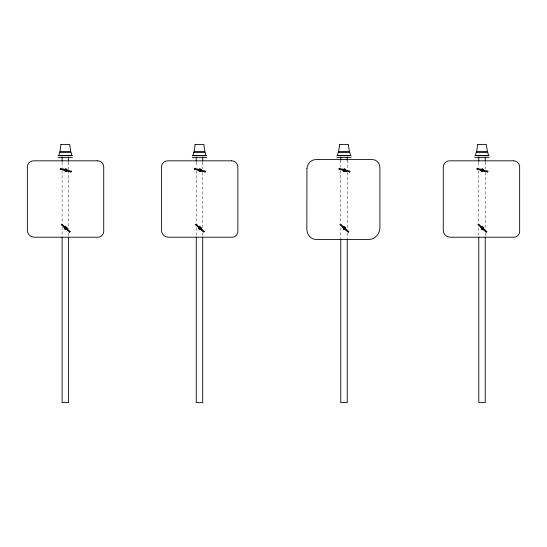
<?xml version="1.0" encoding="UTF-8"?>
<svg xmlns="http://www.w3.org/2000/svg" width="547" height="547" viewBox="0 0 547 547"><rect width="100%" height="100%" fill="white"/><g stroke="black" fill="none" stroke-linecap="round" stroke-linejoin="round"><path stroke-width="0.41" stroke-dasharray="2.73 2.05" d="M485.244 162.117L485.244 168.941M485.244 172.353L485.244 228.632M485.244 232.899L485.244 236.311M478.789 162.117L478.789 167.238M478.789 170.643L478.789 222.663M478.789 227.784L478.789 236.311M347.229 160.415L347.229 168.941M347.229 172.353L347.229 227.784M347.229 232.899L347.229 238.868M340.767 160.415L340.767 167.238M340.767 170.643L340.767 222.663M340.767 227.784L340.767 238.868M202.718 162.117L202.718 168.941M202.718 172.353L202.718 228.632M202.718 232.899L202.718 236.311M196.264 162.117L196.264 167.238M196.264 170.643L196.264 222.663M196.264 227.784L196.264 236.311M68.573 162.117L68.573 169.796M68.573 170.643L68.573 228.632M68.573 232.899L68.573 236.311M62.112 162.117L62.112 167.238M62.112 170.643L62.112 222.663M62.112 226.93L62.112 236.311"/><path stroke-width="0.82" d="M60.43 169.173L60.642 168.367M63.548 170.008L63.76 169.208M64.56 170.281L64.772 169.474M64.922 170.377L65.141 169.577M66.419 170.78L66.631 169.973M67.794 171.149L68.013 170.343M70.912 171.984L71.131 171.177M194.575 169.173L194.794 168.367M197.693 170.008L197.911 169.208M198.705 170.281L198.923 169.474M200.934 170.876L201.146 170.069M201.946 171.149L202.158 170.343M205.063 171.984L205.275 171.177M339.085 169.173L339.297 168.367M342.203 170.008L342.415 169.208M345.437 170.876L345.656 170.069M346.449 171.149L346.668 170.343M349.567 171.984L349.786 171.177M477.1 169.173L477.312 168.367M480.218 170.008L480.437 169.208M481.23 170.281L481.449 169.474M481.599 170.377L481.811 169.577M483.09 170.78L483.302 169.973M484.471 171.149L484.683 170.343M487.589 171.984L487.801 171.177M61.476 224.824L62.037 224.208M63.869 226.998L64.43 226.383M66.064 228.995L66.625 228.379M66.344 229.248L66.905 228.632M67.124 229.959L67.684 229.343M69.51 232.133L70.071 231.511M195.628 224.824L196.188 224.208M198.014 226.998L198.575 226.383M200.496 229.248L201.057 228.632M201.269 229.959L201.829 229.343M204.216 231.511L203.737 232.208L200.045 228.837L200.605 228.222L204.304 231.586M340.131 224.824L340.692 224.208M342.525 226.998L343.085 226.383M343.297 227.702L343.858 227.087M343.578 227.955L344.138 227.34M344.719 228.995L345.28 228.379M345 229.248L345.56 228.632M345.772 229.959L346.333 229.343M348.165 232.133L348.726 231.511M478.153 224.824L478.714 224.208M480.539 226.998L481.1 226.383M481.312 227.702L481.873 227.087M481.592 227.955L482.153 227.34M482.734 228.995L483.295 228.379M483.794 229.959L484.355 229.343M486.18 232.133L486.741 231.511M58.153 155.71L72.532 155.71M192.298 155.71L206.684 155.71M336.808 155.71L351.188 155.71M474.823 155.71L489.209 155.71M58.153 157.645L72.532 157.645M192.298 157.645L206.684 157.645M336.808 157.645L351.188 157.645M474.823 157.645L489.209 157.645M485.244 157.003L485.244 161.262M485.244 237.166L485.244 402.606L478.789 402.606L478.789 237.166M478.789 157.003L478.789 161.262M347.229 157.003L347.229 160.415M347.229 239.723L347.229 402.606L340.767 402.606L340.767 239.723M340.767 157.003L340.767 160.415M202.718 157.003L202.718 161.262M202.718 237.166L202.718 402.606L196.264 402.606L196.264 237.166M196.264 157.003L196.264 161.262M68.573 157.003L68.573 161.262M68.573 237.166L68.573 402.606L62.112 402.606L62.112 237.166M62.112 157.003L62.112 161.262M66.543 228.81A1.005 1.005 0 0 1 64.819 227.921M65.257 227.292A1.005 1.005 0 0 1 66.755 227.832M66.495 170.849A1.005 1.005 0 0 1 64.874 170.561A1.005 1.005 0 0 1 65.702 169.139A1.005 1.005 0 0 1 66.755 170.397M483.329 170.637A1.005 1.005 0 0 1 481.633 170.712A1.005 1.005 0 0 1 482.283 169.146A1.005 1.005 0 0 1 483.432 170.397M200.489 228.981A1.005 1.005 0 0 1 198.992 228.441M199.409 227.292A1.005 1.005 0 0 1 200.906 227.832M200.906 170.397A1.005 1.005 0 0 1 198.964 170.397M198.964 169.878A1.005 1.005 0 0 1 200.906 169.878M345.41 170.397A1.005 1.005 0 0 1 343.468 170.397M343.468 169.878A1.005 1.005 0 0 1 345.41 169.878M306.935 168.312L306.86 229.2C306.723 234.28 310.771 239.47 316.077 239.429L369.047 239.429C375.304 239.477 380.069 233.357 379.905 227.374L379.905 167.69C380.015 163.662 376.808 159.553 372.603 159.58L315.906 159.58C311.188 159.546 307.373 163.785 306.935 168.312M65.312 228.031C66.009 229.904 66.727 226.615 65.312 228.031M199.457 228.031C200.161 229.904 200.879 226.615 199.457 228.031M343.967 228.031C344.665 229.904 345.383 226.615 343.967 228.031M481.982 228.031C482.686 229.904 483.404 226.615 481.982 228.031M65.305 170.008C65.913 171.915 66.789 168.661 65.305 170.008M199.45 170.008C200.065 171.915 200.934 168.661 199.45 170.008M343.96 170.008C344.569 171.915 345.444 168.661 343.96 170.008M481.975 170.008C482.591 171.915 483.459 168.661 481.975 170.008M60.984 144.394L59.958 151.806L70.727 151.806L69.701 144.394L60.984 144.394M195.135 144.394L194.11 151.806L204.879 151.806L203.853 144.394L195.135 144.394M339.639 144.394L338.614 151.806L349.383 151.806L348.357 144.394L339.639 144.394M477.654 144.394L476.635 151.806L487.398 151.806L486.379 144.394L477.654 144.394M59.582 152.182L58.871 155.533L71.814 155.533L71.103 152.182L59.582 152.182M193.734 152.182L193.023 155.533L205.966 155.533L205.255 152.182L193.734 152.182M338.237 152.182L337.526 155.533L350.47 155.533L349.759 152.182L338.237 152.182M476.252 152.182L475.541 155.533L488.492 155.533L487.774 152.182L476.252 152.182M60.532 168.339L60.32 169.146L65.148 170.438L65.36 169.632L60.532 168.339M66.406 169.912L66.194 170.719L71.021 172.011L71.24 171.211L66.406 169.912M194.684 168.339L194.465 169.146L199.299 170.438L199.511 169.632L194.684 168.339M200.558 169.912L200.346 170.719L205.173 172.011L205.385 171.211L200.558 169.912M339.188 168.339L338.976 169.146L343.803 170.438L344.015 169.632L339.188 168.339M345.061 169.912L344.849 170.719L349.677 172.011L349.895 171.211L345.061 169.912M477.21 168.339L476.991 169.146L481.818 170.438L482.037 169.632L477.21 168.339M483.083 169.912L482.864 170.719L487.698 172.011L487.91 171.211L483.083 169.912M61.955 224.133L61.394 224.749L65.093 228.113L65.654 227.497L61.955 224.133M66.454 228.222L65.893 228.837L69.592 232.208L70.153 231.586L66.454 228.222M196.106 224.133L195.546 224.749L199.245 228.113L199.805 227.497L196.106 224.133M340.61 224.133L340.049 224.749L343.748 228.113L344.309 227.497L340.61 224.133M345.109 228.222L344.548 228.837L348.248 232.208L348.808 231.586L345.109 228.222M478.625 224.133L478.064 224.749L481.763 228.113L482.324 227.497L478.625 224.133M483.124 228.222L482.563 228.837L486.262 232.208L486.823 231.586L483.124 228.222M97.544 160.825L33.572 160.825A6.222 6.222 0 0 0 27.35 167.047L27.35 230.294A6.913 6.913 0 0 0 34.263 237.207L97.892 237.207A5.832 5.832 0 0 0 103.725 231.374L103.725 167.006A6.181 6.181 0 0 0 97.544 160.825M231.696 160.825L167.717 160.825A6.222 6.222 0 0 0 161.502 167.047L161.502 230.294A6.913 6.913 0 0 0 168.408 237.207L232.044 237.207A5.832 5.832 0 0 0 237.877 231.374L237.877 167.006A6.181 6.181 0 0 0 231.696 160.825M513.469 160.825L449.497 160.825A6.222 6.222 0 0 0 443.275 167.047L443.275 230.294A6.913 6.913 0 0 0 450.181 237.207L513.818 237.207A5.832 5.832 0 0 0 519.65 231.374L519.65 167.006A6.181 6.181 0 0 0 513.469 160.825M64.956 229.063A1.258 1.258 0 0 0 67.028 228.4A1.258 1.258 0 0 0 65.414 226.937A1.258 1.258 0 0 0 64.956 229.063M65.161 171.225A1.258 1.258 0 0 0 67.042 170.138A1.258 1.258 0 0 0 65.161 169.05A1.258 1.258 0 0 0 65.161 171.225M481.798 228.878A1.005 1.005 0 0 0 483.452 228.352A1.005 1.005 0 0 0 482.167 227.176A1.005 1.005 0 0 0 481.798 228.878M481.627 229.063A1.258 1.258 0 0 0 483.698 228.4A1.258 1.258 0 0 0 482.092 226.937A1.258 1.258 0 0 0 481.627 229.063M481.832 171.225A1.258 1.258 0 0 0 483.712 170.138A1.258 1.258 0 0 0 481.832 169.05A1.258 1.258 0 0 0 481.832 171.225M199.101 229.063A1.258 1.258 0 0 0 201.173 228.4A1.258 1.258 0 0 0 199.566 226.937A1.258 1.258 0 0 0 199.101 229.063M199.306 171.225A1.258 1.258 0 0 0 201.187 170.138A1.258 1.258 0 0 0 199.306 169.05A1.258 1.258 0 0 0 199.306 171.225M343.776 228.878A1.005 1.005 0 0 0 345.437 228.352A1.005 1.005 0 0 0 344.152 227.176A1.005 1.005 0 0 0 343.776 228.878M343.612 229.063A1.258 1.258 0 0 0 345.683 228.4A1.258 1.258 0 0 0 344.07 226.937A1.258 1.258 0 0 0 343.612 229.063M343.817 171.225A1.258 1.258 0 0 0 345.697 170.138A1.258 1.258 0 0 0 343.817 169.05A1.258 1.258 0 0 0 343.817 171.225"/></g></svg>
